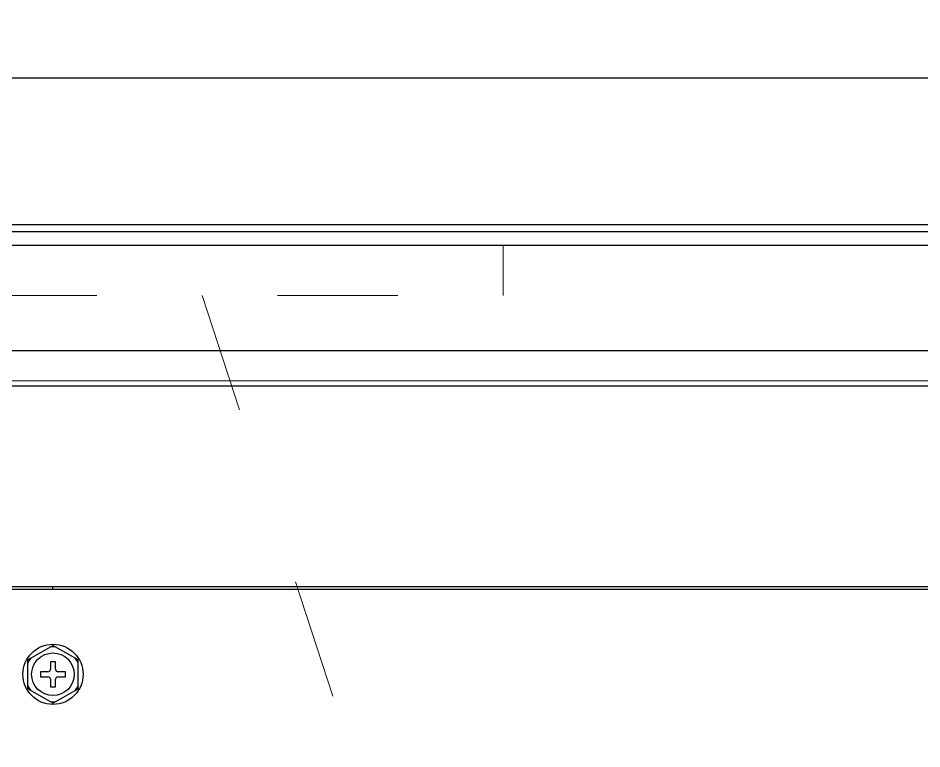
# Model space of a CAD drawing. Extents: x 61367 to 140945, y -1257 to 25588.
# Drawn here: x 70972.2 to 71152.3, y 20357.7 to 20503.4 of the extents above; entities that cross this region are included whole.
import ezdxf

# ---------------------------------------------------------------- set-up
doc = ezdxf.new("R2010")
doc.units = 0
doc.header["$MEASUREMENT"] = 0
doc.linetypes.add('ACAD_ISO03W100', pattern=[30, 12, -18])
doc.layers.get('0').update_dxf_attribs({"linetype": 'CONTINUOUS'})
for name, color, linetype in [('2401-00336-S-M6-12HWM_0', 7, 'CONTINUOUS'), ('4212-68099_1_0', 7, 'CONTINUOUS'), ('4212-98011_2_3_0', 7, 'CONTINUOUS'), ('4212-Y040801_1_1_0', 7, 'CONTINUOUS'), ('4215-0412-2_0', 7, 'CONTINUOUS'), ('YT-50-01_AF0_1_0', 7, 'CONTINUOUS')]:
    doc.layers.add(name, color=color, linetype=linetype)
doc.layers.add('THICK', color=7, linetype='CONTINUOUS', lineweight=0)

# ---------------------------------------------------------------- blocks, each defined once
blk = doc.blocks.new('ETRYRTERRTERWDDASW')
at = {"layer": 'THICK', "color": 1, "linetype": 'ACAD_ISO03W100', "ltscale": 2}
blk.add_line((214128.38, 51356.57), (213334.9, 48924.57), dxfattribs=at)
blk.add_lwpolyline([(214068.38, 51366.57), (214293.38, 51366.57), (214293.38, 51356.57), (214068.38, 51356.57)], close=True, dxfattribs=at)
blk = doc.blocks.new('ERGRTHTHRT')
at = {"color": 7, "linetype": 'Continuous'}
for p, q in [((-37112.55, -67481.14), (-37967.55, -67481.04)), ((-37112.55, -67482.54), (-37967.55, -67482.44))]:
    blk.add_line(p, q, dxfattribs=at)
at = {"layer": '2401-00336-S-M6-12HWM_0', "color": 7, "linetype": 'Continuous'}
for p, q in [((-37545.06, -67567.78), (-37540.06, -67564.89)), ((-37535.06, -67567.78), (-37540.06, -67564.89)), ((-37545.06, -67573.55), (-37545.06, -67567.78)), ((-37540.56, -67568.16), (-37540.56, -67569.66)), ((-37539.56, -67568.16), (-37540.56, -67568.16)), ((-37539.56, -67569.66), (-37539.56, -67568.16)), ((-37535.06, -67573.55), (-37535.06, -67567.78)), ((-37542.56, -67570.16), (-37542.56, -67571.16)), ((-37541.06, -67570.16), (-37542.56, -67570.16)), ((-37542.56, -67571.16), (-37541.06, -67571.16)), ((-37540.56, -67571.66), (-37540.56, -67573.16)), ((-37539.56, -67573.16), (-37539.56, -67571.66)), ((-37537.56, -67570.16), (-37539.06, -67570.16)), ((-37539.06, -67571.16), (-37537.56, -67571.16)), ((-37537.56, -67571.16), (-37537.56, -67570.16)), ((-37540.06, -67576.44), (-37545.06, -67573.55)), ((-37540.56, -67573.16), (-37539.56, -67573.16)), ((-37540.06, -67576.44), (-37535.06, -67573.55))]:
    blk.add_line(p, q, dxfattribs=at)
for radius in [6, 4.25]:
    blk.add_circle((-37540.06, -67570.66), radius, dxfattribs=at)
for centre, radius, start, end in [((-37540.06, -67570.66), 5.47, 84.0076, 95.9924), ((-37540.06, -67570.66), 5.47, 144.0076, 155.9924), ((-37540.06, -67570.66), 5.47, 24.0076, 35.9924), ((-37541.06, -67569.66), 0.5, 270, 0), ((-37539.06, -67569.66), 0.5, 180, 270), ((-37541.06, -67571.66), 0.5, 0, 90), ((-37539.06, -67571.66), 0.5, 90, 180), ((-37540.06, -67570.66), 5.47, 204.0076, 215.9924), ((-37540.06, -67570.66), 5.47, 324.0076, 335.9924), ((-37540.06, -67570.66), 5.47, 264.0076, 275.9924)]:
    blk.add_arc(centre, radius, start, end, dxfattribs=at)
at = {"layer": '4212-68099_1_0', "color": 7, "linetype": 'Continuous'}
blk.add_line((-37957.36, -67513.16), (-37122.76, -67513.16), dxfattribs=at)
at = {"layer": '4212-98011_2_3_0', "color": 7, "linetype": 'Continuous'}
blk.add_line((-37945.55, -67512.09), (-37134.55, -67512.18), dxfattribs=at)
at = {"layer": '4212-Y040801_1_1_0', "color": 7, "linetype": 'Continuous'}
for p, q in [((-37112.55, -67451.9), (-37967.55, -67451.8)), ((-37967.55, -67506.08), (-37112.55, -67506.18))]:
    blk.add_line(p, q, dxfattribs=at)
at = {"layer": '4215-0412-2_0', "color": 7, "linetype": 'Continuous'}
blk.add_line((-37883, -67553.68), (-37195.2, -67553.68), dxfattribs=at)
at = {"layer": 'YT-50-01_AF0_1_0', "color": 7, "linetype": 'Continuous'}
blk.add_line((-37884.06, -67553.16), (-37196.06, -67553.16), dxfattribs=at)
at = {"layer": 'YT-50-01_AF0_1_0', "color": 5, "linetype": 'Continuous'}
blk.add_line((-37540.06, -67553.68), (-37540.06, -67553.16), dxfattribs=at)

msp = doc.modelspace()

# ---------------------------------------------------------------- linework, layer by layer
at = {"layer": 'THICK', "lineweight": -3}
msp.add_lwpolyline([(80169.171, 20458.086), (80169.171, 20521.086), (80145.171, 20521.086), (80145.171, 20608.086), (68309.171, 20608.086), (68309.171, 20521.086), (68285.171, 20521.086), (68285.171, 20458.086)], close=True, dxfattribs=at)

# ---------------------------------------------------------------- block references
at = {"lineweight": -3}
msp.add_blockref('ERGRTHTHRT', (108519.232, 87943.251), dxfattribs=at)
at = {"xscale": -1}
msp.add_blockref('ETRYRTERRTERWDDASW', (285137.262, -30908.483), dxfattribs=at)

doc.saveas('drawing.dxf')
